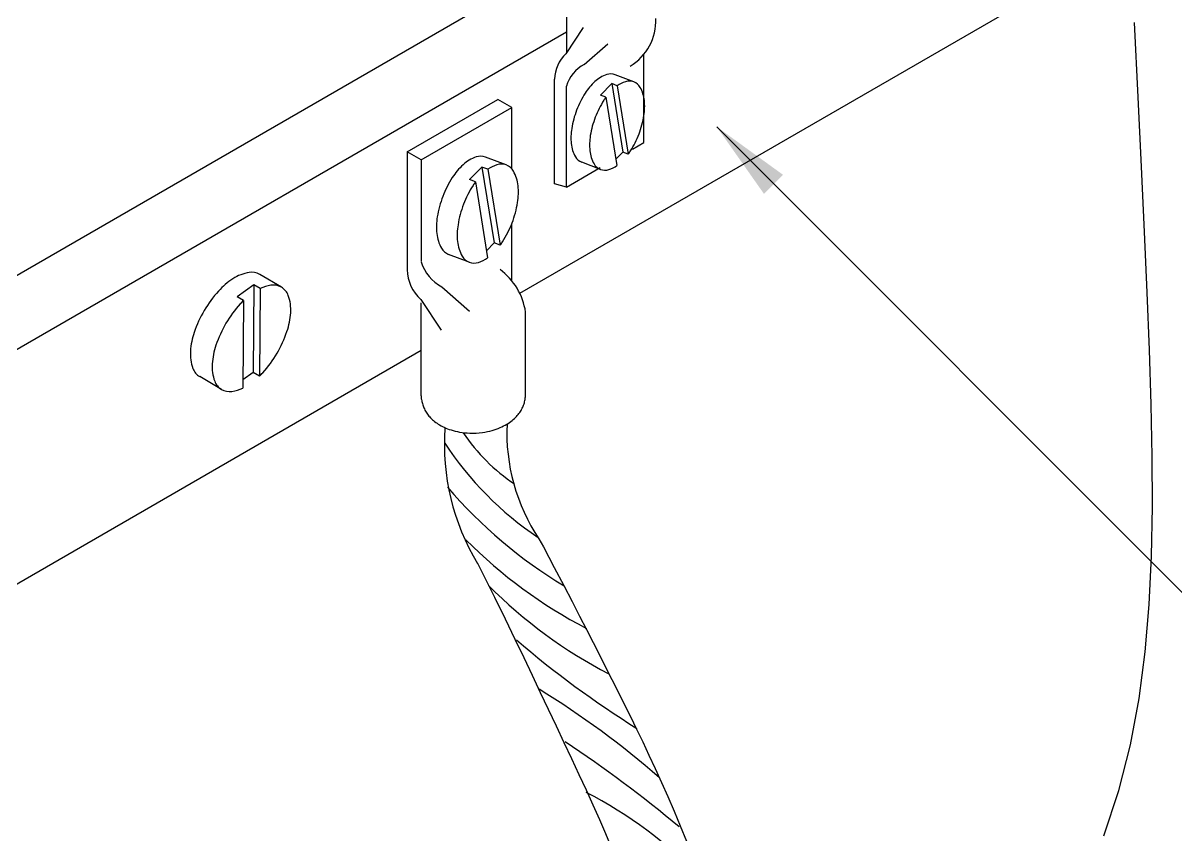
# Model space of a CAD drawing. Header units: millimetres. Extents: x -6187.5 to -6165.2, y -4429.4 to -4414.8.
# Drawn here: x -6173.169 to -6170.597, y -4422.688 to -4420.879 of the extents above; entities that cross this region are included whole.
import ezdxf

# ---------------------------------------------------------------- set-up
doc = ezdxf.new("R2010")
doc.units = ezdxf.units.MM
doc.header["$LTSCALE"] = 10
doc.layers.add('Termotécnica', color=7, linetype='Continuous')

msp = doc.modelspace()

# ---------------------------------------------------------------- linework, layer by layer
at = {"layer": 'Termotécnica', "color": 2}
for p, q in [((-6172.0607, -4421.4811), (-6170.6969, -4420.6937)), ((-6171.9563, -4420.6848), (-6171.9563, -4420.945)), ((-6173.8084, -4421.8019), (-6171.9563, -4420.7327)), ((-6173.6653, -4421.8845), (-6171.9563, -4420.8978)), ((-6171.8552, -4421.0137), (-6171.8805, -4421.0391)), ((-6171.8552, -4421.0137), (-6171.8308, -4421.1662)), ((-6171.8432, -4421.0183), (-6171.8552, -4421.0137)), ((-6171.8064, -4421.0097), (-6171.848, -4420.9938)), ((-6171.8685, -4421.0437), (-6171.8805, -4421.0391)), ((-6171.8432, -4421.0183), (-6171.8187, -4421.1708)), ((-6171.8685, -4421.0437), (-6171.844, -4421.1962)), ((-6171.6213, -4421.1099), (-6170.0858, -4422.6454)), ((-6171.8308, -4421.1662), (-6171.8463, -4421.1818)), ((-6171.8187, -4421.1708), (-6171.8308, -4421.1662)), ((-6172.0908, -4421.195), (-6172.137, -4421.1774)), ((-6171.8808, -4421.2048), (-6171.9224, -4421.1889)), ((-6172.1451, -4421.1995), (-6172.1732, -4421.2277)), ((-6172.1451, -4421.1995), (-6172.1179, -4421.3689)), ((-6172.1317, -4421.2046), (-6172.1451, -4421.1995)), ((-6172.1317, -4421.2046), (-6172.1045, -4421.374)), ((-6172.1598, -4421.2328), (-6172.1732, -4421.2277)), ((-6172.1598, -4421.2328), (-6172.1326, -4421.4022)), ((-6171.9569, -4421.2444), (-6171.9835, -4421.2373)), ((-6172.1179, -4421.3689), (-6172.1352, -4421.3862)), ((-6172.1045, -4421.374), (-6172.1179, -4421.3689)), ((-6172.1735, -4421.4118), (-6172.2197, -4421.3942)), ((-6172.5925, -4421.4675), (-6172.641, -4421.439)), ((-6172.6543, -4421.4623), (-6172.6911, -4421.4887)), ((-6172.6543, -4421.4623), (-6172.6557, -4421.6576)), ((-6172.6402, -4421.4705), (-6172.6543, -4421.4623)), ((-6172.6402, -4421.4705), (-6172.6416, -4421.6658)), ((-6172.6771, -4421.4969), (-6172.6911, -4421.4887)), ((-6172.6771, -4421.4969), (-6172.6785, -4421.6923)), ((-6172.2808, -4421.7097), (-6172.2808, -4421.5024)), ((-6172.0479, -4421.7134), (-6172.0479, -4421.5229)), ((-6173.6653, -4422.4075), (-6172.2808, -4421.6081)), ((-6172.6557, -4421.6576), (-6172.6784, -4421.6738)), ((-6172.6416, -4421.6658), (-6172.6557, -4421.6576)), ((-6172.7262, -4421.6953), (-6172.7748, -4421.6668))]:
    msp.add_line(p, q, dxfattribs=at)
at = {"layer": 'Termotécnica', "color": 2, "ltscale": 1.6}
for p, q in [((-6171.9575, -4420.9469), (-6171.9188, -4420.8887)), ((-6171.917, -4420.971), (-6171.8644, -4420.9249)), ((-6171.7838, -4421.1445), (-6171.7838, -4420.9489)), ((-6171.9835, -4421.2373), (-6171.9835, -4421.0038)), ((-6171.9569, -4421.2444), (-6171.9569, -4421.0192)), ((-6172.312, -4421.1655), (-6172.1099, -4421.0488)), ((-6172.0788, -4421.0668), (-6172.1099, -4421.0488)), ((-6172.2809, -4421.1835), (-6172.0788, -4421.0668)), ((-6172.0788, -4421.2033), (-6172.0788, -4421.0668)), ((-6172.312, -4421.1655), (-6172.312, -4421.4284)), ((-6172.2809, -4421.1835), (-6172.312, -4421.1655)), ((-6171.8096, -4421.1594), (-6171.7838, -4421.1445)), ((-6172.2809, -4421.1835), (-6172.2809, -4421.4105)), ((-6171.9569, -4421.2444), (-6171.8812, -4421.2007)), ((-6172.0788, -4421.4528), (-6172.0788, -4421.3263)), ((-6172.2343, -4421.4669), (-6172.1729, -4421.5207)), ((-6172.2817, -4421.495), (-6172.2364, -4421.5629))]:
    msp.add_line(p, q, dxfattribs=at)
at = {"layer": 'Termotécnica', "color": 1}
msp.add_lwpolyline([(-6170.7581, -4422.6906), (-6170.7245, -4422.5893), (-6170.6985, -4422.4874), (-6170.679, -4422.3845), (-6170.6653, -4422.2804), (-6170.6564, -4422.1747), (-6170.6515, -4422.0671), (-6170.6495, -4421.9573), (-6170.6498, -4421.8449), (-6170.652, -4421.7286), (-6170.6557, -4421.6072), (-6170.6608, -4421.4794), (-6170.6669, -4421.3438), (-6170.6738, -4421.1991), (-6170.6813, -4421.044), (-6170.689, -4420.8772)], dxfattribs=at)
at = {"layer": 'Termotécnica', "color": 2}
for points in [[(-6171.848, -4420.9938, 0.174705), (-6171.8668, -4420.9935, 0.104203), (-6171.8934, -4421.0092, 0.064948), (-6171.9149, -4421.0349, 0.051099), (-6171.934, -4421.0728, 0.051099), (-6171.945, -4421.1138, 0.064948), (-6171.946, -4421.1472, 0.104203), (-6171.9367, -4421.1767, 0.174705), (-6171.9224, -4421.1889, 0.174705)], [(-6171.8187, -4421.1708, 0.016409), (-6171.8139, -4421.1638, 0.051099), (-6171.7948, -4421.1259, 0.051099), (-6171.7838, -4421.0849, 0.064948), (-6171.7828, -4421.0514, 0.104203), (-6171.7921, -4421.022, 0.174705), (-6171.8064, -4421.0097, 0.174705), (-6171.8252, -4421.0093, 0.06738), (-6171.8432, -4421.0183, 0.064948)], [(-6171.8685, -4421.0437, 0.016409), (-6171.8733, -4421.0507, 0.051099), (-6171.8924, -4421.0886, 0.051099), (-6171.9034, -4421.1296, 0.064948), (-6171.9044, -4421.1631, 0.104203), (-6171.8951, -4421.1926, 0.174705), (-6171.8808, -4421.2048, 0.174705)], [(-6172.137, -4421.1774, 0.174705), (-6172.1579, -4421.177, 0.104203), (-6172.1874, -4421.1945, 0.064948), (-6172.2113, -4421.223, 0.051099), (-6172.2325, -4421.2651, 0.051099), (-6172.2448, -4421.3107, 0.064948), (-6172.2459, -4421.3478, 0.104203), (-6172.2355, -4421.3806, 0.174705), (-6172.2197, -4421.3942, 0.174705)], [(-6172.1045, -4421.374, 0.016409), (-6172.0992, -4421.3662, 0.051099), (-6172.0779, -4421.3241, 0.051099), (-6172.0657, -4421.2785, 0.064948), (-6172.0646, -4421.2414, 0.104203), (-6172.075, -4421.2086, 0.174705), (-6172.0908, -4421.195, 0.174705), (-6172.1117, -4421.1946, 0.06738), (-6172.1317, -4421.2046, 0.064948)], [(-6171.8808, -4421.2048, 0.174705), (-6171.862, -4421.2052, 0.06738), (-6171.844, -4421.1962, 0.064948)], [(-6172.1598, -4421.2328, 0.016409), (-6172.1651, -4421.2406, 0.051099), (-6172.1863, -4421.2827, 0.051099), (-6172.1986, -4421.3283, 0.064948), (-6172.1997, -4421.3654, 0.104203), (-6172.1893, -4421.3982, 0.174705), (-6172.1735, -4421.4118, 0.174705)], [(-6172.1735, -4421.4118, 0.174705), (-6172.1526, -4421.4122, 0.06738), (-6172.1326, -4421.4022, 0.064948)], [(-6172.641, -4421.439, 0.174705), (-6172.6644, -4421.4346, 0.104203), (-6172.7009, -4421.4487, 0.064948), (-6172.7331, -4421.4761, 0.051099), (-6172.7649, -4421.5194, 0.051099), (-6172.7872, -4421.5683, 0.064948), (-6172.7955, -4421.6098, 0.104203), (-6172.79, -4421.6485, 0.174705), (-6172.7748, -4421.6668, 0.174705)], [(-6172.6416, -4421.6658, 0.016409), (-6172.6342, -4421.6581, 0.051099), (-6172.6024, -4421.6148, 0.051099), (-6172.5801, -4421.566, 0.064948), (-6172.5718, -4421.5245, 0.104203), (-6172.5773, -4421.4858, 0.174705), (-6172.5925, -4421.4675, 0.174705), (-6172.6158, -4421.4631, 0.06738), (-6172.6402, -4421.4705, 0.064948)], [(-6172.6771, -4421.4969, 0.016409), (-6172.6845, -4421.5047, 0.051099), (-6172.7163, -4421.5479, 0.051099), (-6172.7386, -4421.5968, 0.064948), (-6172.7469, -4421.6383, 0.104203), (-6172.7414, -4421.677, 0.174705), (-6172.7262, -4421.6953, 0.174705)], [(-6172.7262, -4421.6953, 0.174705), (-6172.7029, -4421.6997, 0.06738), (-6172.6785, -4421.6923, 0.064948)]]:
    msp.add_lwpolyline(points, format="xyb", dxfattribs=at)
for points in [[(-6172.0181, -4422.0285), (-6172.0082, -4422.0466), (-6171.9838, -4422.092), (-6171.9626, -4422.1322), (-6171.9439, -4422.1681), (-6171.9272, -4422.2005), (-6171.9119, -4422.2306), (-6171.8974, -4422.2592), (-6171.8832, -4422.2871), (-6171.8692, -4422.3147), (-6171.8553, -4422.342), (-6171.8415, -4422.3693), (-6171.8277, -4422.3967), (-6171.814, -4422.4244), (-6171.8002, -4422.4525), (-6171.7864, -4422.4811), (-6171.7725, -4422.5105), (-6171.7585, -4422.5406), (-6171.7445, -4422.5715), (-6171.7305, -4422.6031), (-6171.7166, -4422.6354), (-6171.7027, -4422.6684), (-6171.689, -4422.7022)], [(-6172.1549, -4422.083), (-6172.1441, -4422.1047), (-6172.1175, -4422.1584), (-6172.0937, -4422.2071), (-6172.072, -4422.2518), (-6172.0521, -4422.2933), (-6172.0333, -4422.3326), (-6172.0151, -4422.3707), (-6171.9972, -4422.4083), (-6171.9795, -4422.4455), (-6171.9622, -4422.4822), (-6171.9452, -4422.5183), (-6171.9287, -4422.5537), (-6171.9128, -4422.5882), (-6171.8976, -4422.6217), (-6171.8832, -4422.6542), (-6171.8695, -4422.6856), (-6171.8568, -4422.7157)]]:
    msp.add_lwpolyline(points, dxfattribs=at)
for centre, radius, start, end in [((-6171.8733, -4420.8744), 0.116, 300.254, 2.8771), ((-6172.1891, -4421.5434), 0.1427, 8.2416, 53.8328), ((-6171.7185, -4421.8179), 0.5106, 175.9492, 211.2867), ((-6171.6618, -4421.7917), 0.4279, 177.3698, 213.609)]:
    msp.add_arc(centre, radius, start, end, dxfattribs=at)
at = {"layer": 'Termotécnica', "color": 2, "ltscale": 1.6}
for centre, radius, start, end in [((-6171.9019, -4421.0066), 0.0817, 132.9532, 178.0435), ((-6171.8788, -4421.0431), 0.0817, 117.8728, 162.963), ((-6172.1897, -4421.3826), 0.0954, 197.037, 242.1272), ((-6172.2167, -4421.4252), 0.0954, 181.9565, 227.0468)]:
    msp.add_arc(centre, radius, start, end, dxfattribs=at)
at = {"layer": 'Termotécnica', "color": 1}
for centre, radius, start, end in [((-6171.8415, -4421.5592), 0.4167, 213.9908, 236.328), ((-6171.6061, -4421.4062), 0.7445, 213.3036, 236.2482), ((-6171.4325, -4421.2425), 1.0358, 220.3416, 239.2699), ((-6171.3906, -4421.2363), 1.1207, 225.1606, 242.2575), ((-6171.3596, -4421.3642), 1.0883, 224.9035, 242.5146), ((-6170.6188, -4420.5614), 2.2282, 229.4213, 237.9969), ((-6173.0378, -4424.0342), 1.9572, 48.8262, 58.5919), ((-6173.5779, -4424.9136), 2.9219, 50.1454, 56.368), ((-6172.3434, -4423.436), 0.946, 43.6057, 62.9077)]:
    msp.add_arc(centre, radius, start, end, dxfattribs=at)
at = {"layer": 'Termotécnica', "color": 2, "ltscale": 1.6}
msp.add_open_spline([(-6172.2808, -4421.7097), (-6172.2806, -4421.7134), (-6172.2806, -4421.7161), (-6172.2799, -4421.7195), (-6172.2776, -4421.7296), (-6172.2738, -4421.7393), (-6172.2685, -4421.7485), (-6172.2616, -4421.7572), (-6172.253, -4421.7655), (-6172.2423, -4421.7733), (-6172.2293, -4421.7803), (-6172.2135, -4421.7863), (-6172.1943, -4421.7909), (-6172.1707, -4421.7933), (-6172.1459, -4421.7921), (-6172.1231, -4421.7874), (-6172.1048, -4421.781), (-6172.09, -4421.7735), (-6172.078, -4421.7652), (-6172.0684, -4421.7564), (-6172.0609, -4421.7473), (-6172.0552, -4421.7378), (-6172.0511, -4421.7279), (-6172.0489, -4421.719), (-6172.048, -4421.7112), (-6172.0479, -4421.7069), (-6172.0479, -4421.7047)], degree=3, knots=[6.165399, 6.165399, 6.165399, 6.165399, 6.25737, 6.349341, 6.441312, 6.533283, 6.631551, 6.73767, 6.855349, 6.988358, 7.139882, 7.312727, 7.511118, 7.744299, 8.028723, 8.257074, 8.452484, 8.622545, 8.771168, 8.901233, 9.016324, 9.120515, 9.21761, 9.310805, 9.367792, 9.424778, 9.424778, 9.424778, 9.424778], dxfattribs=at)
at = {"layer": 'Termotécnica', "color": 2}
msp.add_solid([(-6171.5161, -4421.2592), (-6171.4733, -4421.217), (-6171.6213, -4421.1099)], dxfattribs=at)

doc.saveas('drawing.dxf')
